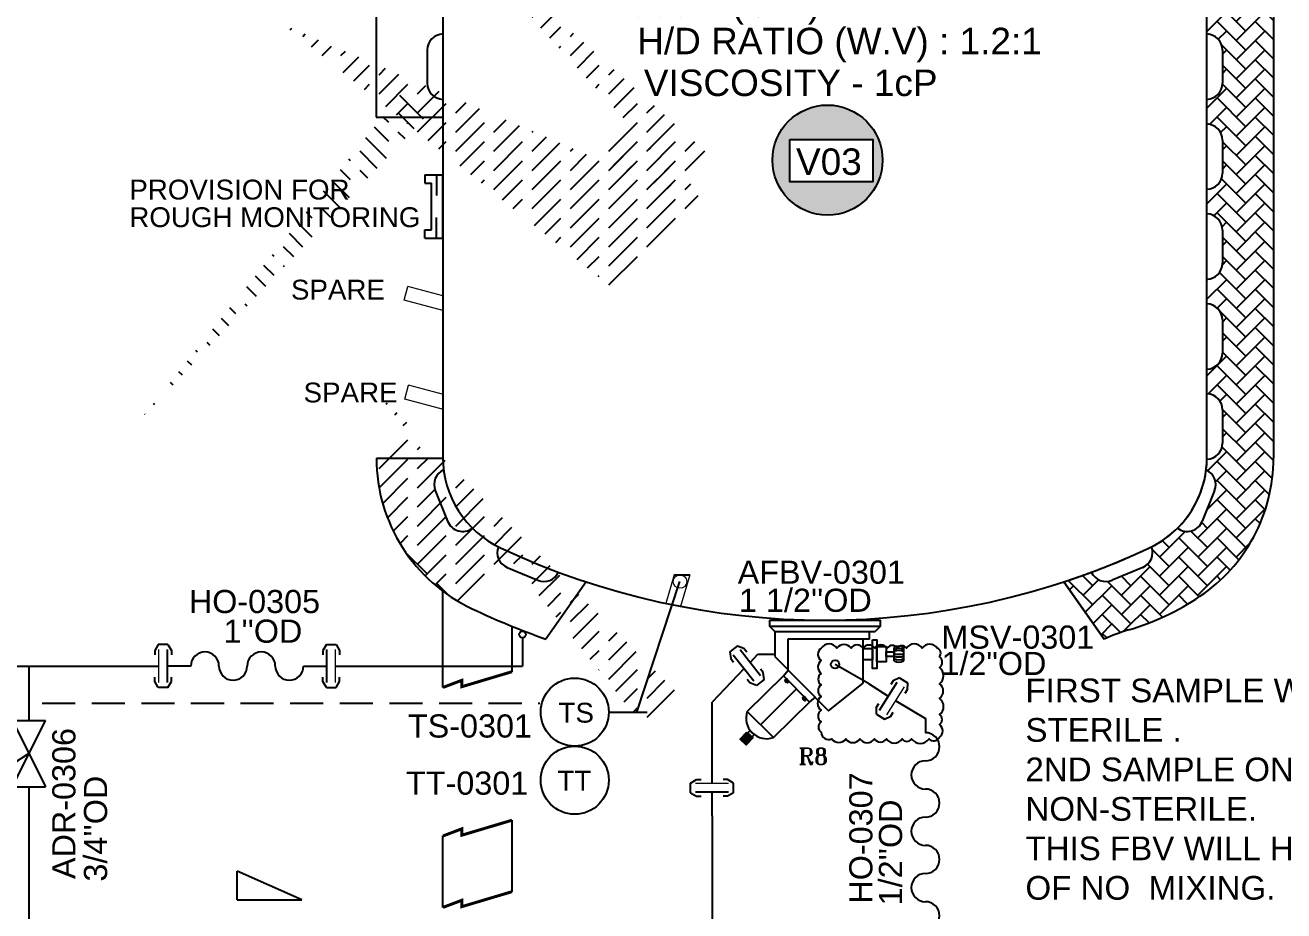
# Model space of a CAD drawing. Header units: millimetres. Extents: x -6754 to 5895, y -4820 to 1016.
# Drawn here: x -2148.9 to -1958.7, y -1845.9 to -1712 of the extents above; entities that cross this region are included whole.
import ezdxf
from ezdxf.enums import TextEntityAlignment as Align

# ---------------------------------------------------------------- set-up
doc = ezdxf.new("R2010")
doc.units = ezdxf.units.MM
doc.linetypes.add('HIDDEN', pattern=[0.375, 0.25, -0.125])
doc.layers.get('0').update_dxf_attribs({"linetype": 'CONTINUOUS'})
for name, color, linetype in [('A---SIGLD-CONN-EL', 7, 'CONTINUOUS'), ('can_move', 7, 'CONTINUOUS'), ('E---INDID------', 7, 'CONTINUOUS'), ('E---INDID-TEXT-25-35', 2, 'CONTINUOUS'), ('P---PHOSD-TEXT-25-35', 2, 'CONTINUOUS'), ('P---PLINB-CHWS01', 7, 'CONTINUOUS'), ('P---PLINB-CHWS032', 7, 'CONTINUOUS'), ('P---PLINB-CHWS036', 7, 'CONTINUOUS'), ('P---PLINB-DR-A062', 7, 'CONTINUOUS'), ('P---PLINB-N2007', 7, 'CONTINUOUS'), ('P---PVL3D-TEXT-25-35', 2, 'CONTINUOUS'), ('P---PVLSD-TEXT-25-35', 2, 'CONTINUOUS'), ('P---TANKB-V03', 7, 'CONTINUOUS'), ('P---TANKD-TEXT-25-35', 2, 'CONTINUOUS'), ('VALVE', 6, 'CONTINUOUS'), ('VESSEL', 7, 'CONTINUOUS')]:
    doc.layers.add(name, color=color, linetype=linetype)
doc.styles.add('ROMANT', font='romant.shx')
doc.styles.get("Standard").update_dxf_attribs({"font": 'arial.ttf'})

# ---------------------------------------------------------------- blocks, each defined once
blk = doc.blocks.new('rgyjryjyfrjfhjgfgj')
at = {"color": 0, "linetype": 'ByBlock'}
for p, q in [((716.4844576946442, 396.8695095443074), (717.3888636432375, 397.4094111541995)), ((717.3888636432375, 397.4094111541995), (718.0520200954525, 397.4094111541995)), ((722.065445318545, 397.4094111541995), (721.4022888663301, 397.4094111541995)), ((722.9698512671453, 396.8695095443074), (722.065445318545, 397.4094111541995)), ((722.9698512671453, 395.418411294371), (722.9698512671453, 396.8695095443074)), ((716.4844576946442, 395.418411294371), (717.3888636432375, 394.8785096844789)), ((717.3888636432375, 394.8785096844789), (718.0520200954525, 394.8785096844789)), ((722.065445318545, 394.8785096844789), (721.4022888663301, 394.8785096844789)), ((722.9698512671453, 395.418411294371), (722.065445318545, 394.8785096844789))]:
    blk.add_line(p, q, dxfattribs=at)
at = {"color": 6, "linetype": 'ByBlock'}
blk.add_line((719.7271544808916, 391.9492555990804), (719.7271544808916, 395.484370305732), dxfattribs=at)
at = {"color": 1, "linetype": 'ByBlock', "lineweight": 15}
blk.add_lwpolyline([(717.227154480893, 396.8035505329464), (722.227154480893, 396.8035505329464)], dxfattribs=at)
at = {"color": 6, "linetype": 'ByBlock'}
blk.add_lwpolyline([(717.227154480893, 395.484370305732), (722.227154480893, 395.484370305732)], dxfattribs=at)
blk = doc.blocks.new('phi_158624437617')
at = {"color": 0, "linetype": 'ByBlock'}
blk.add_line((-3.242696786248757, 3.469155695290567), (-3.242696786248757, 4.920253945227046), dxfattribs=at)
blk.add_blockref('rgyjryjyfrjfhjgfgj', (-719.727154480893, -391.9492555990804), dxfattribs=at)
at = {"flags": 1}
for p, rotation in [((0, 4.854294933865958), 90), ((-1.3642e-12, 0), 270)]:
    blk.add_attdef('PHI_CONNECTIONPOINT', p, '', height=0.1, rotation=rotation, dxfattribs=at)
blk = doc.blocks.new('hhg')
at = {"color": 6}
for centre, start, end in [((385.2190876693395, 231.2605004656664), 0, 180), ((395.8601238703102, 231.2605004656664), 0, 180), ((390.5396057698248, 231.2605004656664), 180, 0), ((401.1806419707955, 231.2605004656664), 180, 0)]:
    blk.add_arc(centre, 2.660259050242662, start, end, dxfattribs=at)
blk = doc.blocks.new('phi_158624461021')
at = {"color": 0, "linetype": 'ByBlock', "xscale": 0.8, "yscale": 0.8, "zscale": 0.8}
blk.add_blockref('hhg', (-306.0470628952776, -185.0084003725332), dxfattribs=at)
for tag, p, height in [('CODE', (2.574203958363, 8.007251313367988), 3.5), ('DN', (4.939795399731452, 3.524878923813162), 3.5), ('DNCALC', (4.939795399731452, 3.524878923813162), 2)]:
    blk.add_attdef(tag, p, '', height=height)
at = {"flags": 1}
blk.add_attdef('PHI_CONNECTIONPOINT', (-1.137e-13, -1.137e-13), '', height=0.08, rotation=180, dxfattribs=at)
blk.add_attdef('PHI_CONNECTIONPOINT', (17.02565792155292, -1.137e-13), '', height=0.08, dxfattribs=at)
blk = doc.blocks.new('phi_158252426326')
at = {"color": 0, "linetype": 'ByBlock'}
blk.add_line((-4.266099803571251, 0), (1.557817258674504, 1.3e-15), dxfattribs=at)
blk.add_circle((-9.408632276282106, 0), 5.142532472711023, dxfattribs=at)
blk.add_text('TS', height=3.000000000000001, dxfattribs=at).set_placement((-11.85931983171827, -1.585024561352384))
blk.add_attdef('DEVICE', (-13.48651259082112, 5.973824941608655), '', height=3.5)
at = {"flags": 1}
for tag in ['PHI_CONNECTIONPOINT', 'PHI_INSERTPOINT']:
    blk.add_attdef(tag, (-16.10898200766746, -0.292779181452488), '', height=0.1, dxfattribs=at)
blk = doc.blocks.new('phi_158252436928')
at = {"color": 0, "linetype": 'ByBlock'}
blk.add_circle((-5.141428275919679, 0.0019932365994464), 5.142532472711022, dxfattribs=at)
blk.add_text('TT', height=3, rotation=359.9878617802833, dxfattribs=at).set_placement((-7.748884494255435, -1.582512106375361))
at = {"flags": 1}
for tag in ['PHI_CONNECTIONPOINT', 'PHI_INSERTPOINT']:
    blk.add_attdef(tag, (0, 0), '', height=0.1, rotation=359.9878617803354, dxfattribs=at)
blk.add_attdef('DEVICE', (-12.2798325915337, -9.315292502332795), '', height=3.5)
blk = doc.blocks.new('FBVG')
at = {"color": 5}
for p, q in [((8111.314694881439, 10705.06272888184), (8112.087025642395, 10704.30366516113)), ((8112.087025642395, 10704.30366516113), (8127.224599838257, 10704.30366516113)), ((8112.087025642395, 10704.30366516113), (8112.087025642395, 10700.51542663574)), ((8126.413035392761, 10703.14936828613), (8114.042050361633, 10703.14936828613)), ((8114.042050361633, 10703.14936828613), (8114.042050361633, 10698.53967285156)), ((8125.42206287384, 10696.45594787598), (8125.42206287384, 10703.14936828613)), ((8126.413035392761, 10703.14936828613), (8126.413035392761, 10704.30366516113)), ((8106.428763866425, 10702.13098144531), (8105.288843631744, 10701.23306274414)), ((8105.288843631744, 10701.23306274414), (8105.424356460571, 10700.18852233887)), ((8108.894158363342, 10696.76266479492), (8105.800225257874, 10700.69044494629)), ((8106.428763866425, 10702.13098144531), (8107.412523269653, 10701.7546081543)), ((8109.930464744568, 10697.5789642334), (8106.836521625519, 10701.50674438477)), ((8107.412523269653, 10701.7546081543), (8107.822876930237, 10701.23365783691)), ((8108.331288337708, 10699.60911560059), (8109.51215839386, 10700.84977722168)), ((8109.51215839386, 10700.84977722168), (8112.087025642395, 10700.84977722168)), ((8105.424356460571, 10700.18852233887), (8105.834710121155, 10699.6675567627)), ((8112.087025642395, 10700.51542663574), (8120.215519428253, 10692.30075073242)), ((8108.31817150116, 10696.5147857666), (8107.907818317413, 10697.03573608399)), ((8110.441851615906, 10697.03633117676), (8109.301931381226, 10696.13841247559)), ((8110.306339263916, 10698.08088684082), (8109.895985603333, 10698.60182189941)), ((8110.441851615906, 10697.03633117676), (8110.306339263916, 10698.08088684082)), ((8113.380686283112, 10697.5884552002), (8114.076846122742, 10698.46075439453)), ((8113.380686283112, 10697.5884552002), (8117.308477401733, 10693.61901855469)), ((8113.718450546265, 10696.81596374512), (8113.938675880432, 10697.02604675293)), ((8113.882833957672, 10696.64834594727), (8114.103059768677, 10696.85841369629)), ((8109.301931381226, 10696.13841247559), (8108.31817150116, 10696.5147857666)), ((8115.34574508667, 10695.60255432129), (8109.907024383545, 10690.16383361816)), ((8120.215519428253, 10692.30075073242), (8125.42206287384, 10696.45594787598)), ((8116.38726234436, 10694.11885070801), (8116.607487678528, 10694.32893371582)), ((8116.551646232605, 10693.95123291016), (8116.771871566772, 10694.16131591797)), ((8117.308477401733, 10693.61901855469), (8118.203936576843, 10694.33366394043))]:
    blk.add_line(p, q, dxfattribs=at)
at = {"color": 5, "ltscale": 5}
blk.add_line((8127.996930122375, 10705.06272888184), (8127.224599838257, 10704.30366516113), dxfattribs=at)
at = {"color": 5}
for points in [[(8127.996930122375, 10705.06272888184), (8111.314694881439, 10705.06272888184), (8111.314694881439, 10705.99998474121), (8127.996930122375, 10705.99998474121)], [(8107.919926643372, 10692.2091217041), (8113.368691921234, 10697.57960510254), (8117.322797298431, 10693.62550354004), (8111.874032020569, 10688.2550201416)], [(8113.995933532715, 10696.53616333008), (8114.209101200104, 10696.74710083008), (8113.823398590088, 10697.14520263672), (8113.596115112305, 10696.93598937988)], [(8113.790915489197, 10696.59962463379), (8113.85894536972, 10696.66694641113), (8113.733102798462, 10696.80519104004), (8113.650958061218, 10696.73959350586)], [(8116.664745330811, 10693.83906555176), (8116.877913475037, 10694.05000305176), (8116.492210388184, 10694.4481048584), (8116.2649269104, 10694.23887634277)], [(8116.45972776413, 10693.90252685547), (8116.527757644653, 10693.96984863281), (8116.401915073395, 10694.10807800293), (8116.319769859314, 10694.04248046875)], [(8108.616814613342, 10688.33183288574), (8108.956017017365, 10688.66749572754), (8108.342268943787, 10689.30097961426), (8107.980605602264, 10688.9680480957)]]:
    blk.add_lwpolyline(points, close=True, dxfattribs=at)
for centre, radius, start, end in [((8113.737562179565, 10696.95481872559), 0.1135316628158051, 176.0653421114712, 273.707136675216), ((8113.943187713623, 10696.87379455566), 0.2008918519382464, 189.2416495955611, 260.7596829787531), ((8114.011476039886, 10696.66374206543), 0.1012337499464133, 173.3230012796239, 276.6764562829822), ((8116.611999511719, 10694.17668151856), 0.2008918519382464, 189.2416495955611, 260.7596829787531), ((8116.618500232697, 10693.98875427246), 0.1362379953789661, 176.0653421114712, 273.707136675216), ((8116.680288314819, 10693.96662902832), 0.1012337499464133, 173.3230012796239, 276.6764562829822), ((8110.839267253876, 10691.17436218262), 3.097303485663325, 160.4836667298347, 289.5173597388587)]:
    blk.add_arc(centre, radius, start, end, dxfattribs=at)
blk = doc.blocks.new('phi_16760172325')
at = {"color": 5}
blk.add_line((10.4761602439703, -5.13875229896712), (11.88690716674, -5.13875229896712), dxfattribs=at)
for points in [[(7.180707372992401, -2.975239905972103), (7.832748850095413, -2.975239905972103), (7.832748850095413, -7.302264691966229), (7.180707372992401, -7.302264691966229)], [(5.766250399120509, -4.293626425044295), (7.180707372992401, -4.293626425044295), (7.180707372992401, -5.983878172891991), (5.766250399120509, -5.983878172891991)], [(7.832748850095413, -3.998546074808928), (9.265756079375933, -3.998546074808928), (9.265756079375933, -6.278958523131337), (7.832748850095413, -6.278958523131337)], [(9.265756079375933, -4.766394859477941), (10.4761602439703, -4.766394859477941), (10.4761602439703, -5.511109738458345), (9.265756079375933, -5.511109738458345)]]:
    blk.add_lwpolyline(points, close=True, dxfattribs=at)
for points in [[(10.4761602439703, -6.159597414006043), (10.4761602439703, -4.117907183934221)], [(11.1354926322374, -3.920530669401842), (11.1815337054154, -3.920530669401842)], [(11.88690716674, -4.148424251023016), (11.88690716674, -6.159597414006043), (11.88690716674, -6.159597414006043)]]:
    blk.add_lwpolyline(points, dxfattribs=at)
for centre, radius, start, end in [((11.15851316882708, -5.197362055988151), 1.277038893250148, 55.22345967005046, 122.2980993470952), ((11.15851316882708, -5.54535506292018), 1.277038893250148, 55.22345967001526, 122.2980993470952), ((11.14369609129562, -6.474457374983899), 1.886474046649525, 66.79835152096828, 110.7232074954593), ((11.11579303527697, -2.445708266899032), 3.120583579689554, 258.1721300254143, 284.3063109566663), ((11.15851316882708, -4.72968848122207), 1.277038893250148, 237.7019006529048, 304.7765403298619), ((11.18153370535492, -4.996972096866102), 1.359871077743008, 238.7544989202077, 301.2455010797069)]:
    blk.add_arc(centre, radius, start, end, dxfattribs=at)
at = {"color": 0, "linetype": 'ByBlock'}
blk.add_blockref('FBVG', (-8119.655812501907, -10705.99998474121), dxfattribs=at)
for tag, p in [('PRJ_TAG_B', (-18.02310990122351, 6.713709328447294)), ('DNCALC', (-12.99272631433996, 1.254419777666044))]:
    blk.add_attdef(tag, p, '', height=3.5)
at = {"flags": 1}
for tag, p, rotation in [('PHI_CONNECTIONPOINT', (-4.651883501e-07, 9.9876269815e-06, 4.999969482421875), 270), ('PHI_INSERTPOINT', (-4.651883501e-07, -5.271162081e-06), 270), ('PHI_CONNECTIONPOINT', (-12.30862091806921, -7.273442771162081), 221.0912854168774)]:
    blk.add_attdef(tag, p, '', height=0.1, rotation=rotation, dxfattribs=at)
blk = doc.blocks.new('APV')
at = {"color": 6}
blk.add_line((1637.217621332284, 801.2886697221628), (1640.821674799021, 806.8684985717924), dxfattribs=at)
at = {"layer": 'VALVE'}
for p, q in [((1637.593388917693, 808.3481032644162), (1644.04996068035, 808.3481032644162)), ((1637.593388917693, 808.3481032644162), (1637.593388917693, 806.8684985717924)), ((1637.593388917693, 807.6083009181044), (1644.04996068035, 807.6083009181044)), ((1637.593388917693, 806.8684985717924), (1644.04996068035, 806.8684985717924)), ((1644.04996068035, 808.3481032644162), (1644.04996068035, 806.8684985717924)), ((1632.21765579422, 803.788652491195), (1632.21765579422, 798.7886869531304)), ((1642.217586870348, 803.788652491195), (1632.21765579422, 798.7886869531309)), ((1632.21765579422, 803.788652491195), (1642.217586870348, 798.7886869531304)), ((1642.217586870348, 803.788652491195), (1642.217586870348, 798.7886869531304))]:
    blk.add_line(p, q, dxfattribs=at)
blk = doc.blocks.new('phi_16763042120')
at = {"color": 0, "linetype": 'ByBlock'}
blk.add_blockref('APV', (-1637.217621332284, -801.2886697221627), dxfattribs=at)
at = {"flags": 1}
blk.add_attdef('PHI_CONNECTIONPOINT', (-4.999965538064316, 0), '', height=0.1, rotation=180, dxfattribs=at)
for tag, p in [('PHI_INSERTPOINT', (-2.274e-13, -6.821e-13)), ('PHI_CONNECTIONPOINT', (4.999965538064316, 0))]:
    blk.add_attdef(tag, p, '', height=0.1, dxfattribs=at)
at = {"color": 7}
for tag, p in [('PRJ_TAG_B', (-13.53248075459624, -6.402817951078418)), ('DNCALC', (-9.379212470808397, -11.66459786230155))]:
    blk.add_attdef(tag, p, '', height=3.5, dxfattribs=at)
blk = doc.blocks.new('vdv')
at = {"layer": 'VALVE'}
for p, q in [((180.8079919519269, 66.57614290440762), (180.8079919519269, 63.12301840971554)), ((180.8079919519269, 66.57614290440762), (182.3812795179868, 66.57614290440762)), ((180.8079919519269, 64.3537018150979), (184.7059037281533, 64.3537018150979)), ((182.3812795179868, 66.57614290440762), (182.3812795179868, 65.3109000192843)), ((182.3812795179868, 65.3109000192843), (191.2004295973777, 65.3109000192843)), ((192.7737171634376, 64.3537018150979), (188.8758053872108, 64.3537018150979)), ((191.2004295973777, 66.57614290440762), (191.2004295973777, 65.3109000192843)), ((192.7737171634376, 66.57614290440762), (191.2004295973777, 66.57614290440762)), ((192.7737171634379, 66.57614290440762), (192.7737171634379, 63.12301840971554)), ((180.8079919519269, 63.12301840971554), (192.7737171634376, 63.12301840971554))]:
    blk.add_line(p, q, dxfattribs=at)
blk = doc.blocks.new('phi_158252559339')
at = {"color": 0, "linetype": 'ByBlock'}
blk.add_blockref('vdv', (-186.790854557683, -65.31090001928354), dxfattribs=at)
for tag, p in [('MPLANT', (1.753663945923506, 10.38835953513714)), ('CODE', (4.07788604568708, 6.892625416073287)), ('DN', (5.194677328933437, 3.782033790187569))]:
    blk.add_attdef(tag, p, '', height=2.5)
at = {"flags": 1}
for p, rotation in [((-5.68e-14, -2.84e-14, 2.5), 90), ((-7.39e-13, -2.187881609567995), 270)]:
    blk.add_attdef('PHI_CONNECTIONPOINT', p, '', height=0.1, rotation=rotation, dxfattribs=at)
blk.add_attdef('PHI_INSERTPOINT', (-5.68e-14, -2.84e-14), '', height=0.1, dxfattribs=at)
blk = doc.blocks.new('DIPLE JACKETED VESSELS')
at = {"linetype": 'ByBlock'}
h = blk.add_hatch(dxfattribs=at)
h.set_pattern_fill('AR-HBONE', color=0, scale=0.0201206047837171, style=0)
h.set_pattern_definition([(45, (850689347.6396139, 434379032.7919413), (0, 2.891010948297427), [6.13276033807699, -2.044253446025663]), (135, (850689349.0851184, 434379034.2374457), (3e-16, 2.891010948297427), [6.132760338076986, -2.044253446025662])])
edge = h.paths.add_edge_path()
edge.add_line((-846.730019300678, -1725.950505635006), (-836.6697169088185, -1725.950505635006))
edge.add_line((-836.6697169088185, -1725.950505635006), (-836.6697169088185, -1723.2477385053))
edge.add_arc((-836.5886465929289, -1720.811520358642), 2.43756666662138, 180.0172313620464, 268.09406496652355, ccw=False)
edge.add_line((-839.026213149315, -1720.812253442186), (-839.026213149315, -1715.803558973177))
edge.add_arc((-836.5886465770227, -1715.802825895955), 2.437566682525773, 91.90593539512571, 180.0172312133222, ccw=False)
edge.add_line((-836.6697169088185, -1713.366607733913), (-836.6697169088185, -1709.650415461895))
edge.add_arc((-836.5886465929289, -1707.214197315236), 2.43756666662152, 180.0172313620464, 268.0940649665213, ccw=False)
edge.add_line((-839.026213149315, -1707.214930398781), (-839.026213149315, -1702.206235929771))
edge.add_arc((-836.5886465770227, -1702.20550285255), 2.437566682525739, 91.9059353951086, 180.017231213301, ccw=False)
edge.add_line((-836.6697169088185, -1699.769284690508), (-836.6697169088185, -1696.053092418482))
edge.add_arc((-836.5886465929289, -1693.616874271824), 2.43756666662138, 180.0172313620464, 268.09406496652355, ccw=False)
edge.add_line((-839.026213149315, -1693.617607355368), (-839.026213149315, -1688.608912831851))
edge.add_arc((-836.5886465770227, -1688.60817975463), 2.437566682525773, 91.90593539512571, 180.0172312133222, ccw=False)
edge.add_line((-836.6697169088185, -1686.171961592588), (-836.6697169088185, -1679.526165778722))
edge.add_line((-836.6697169088185, -1679.526165778722), (-846.730019300678, -1689.586468170581))
edge.add_line((-846.730019300678, -1689.586468170581), (-846.730019300678, -1725.950505635006))
h = blk.add_hatch(dxfattribs=at)
h.set_pattern_fill('AR-HBONE', color=0, scale=0.0201206047837171, style=0)
h.set_pattern_definition([(45, (0, 0), (0, 2.891010948297427), [6.132760338076987, -2.044253446025662]), (135, (1.445504488871807, 1.445504488871807), (3e-16, 2.891010948297427), [6.132760338076987, -2.044253446025662])])
h.paths.add_polyline_path([(-711.114991037015, -1689.586468170581), (-721.1596421097565, -1679.54181709784), (-721.1596421097565, -1686.172532779631, -0.4025621005376007), (-718.818797188378, -1688.607561121611), (-718.818797188378, -1693.616255645138, -0.4027095653221261), (-721.1596421097565, -1696.052521231446), (-721.1596421097565, -1699.769855877551, -0.4025621005377285), (-718.818797188378, -1702.204884219532), (-718.818797188378, -1707.213578688544, -0.4027095653221255), (-721.1596421097565, -1709.649844274852), (-721.1596421097565, -1713.367178920956, -0.4025621005379824), (-718.818797188378, -1715.80220726294), (-718.818797188378, -1720.810901731949, -0.4027095653221252), (-721.1596421097565, -1723.247167318257), (-721.1596421097565, -1726.964501964361, -0.4025621005379823), (-718.818797188378, -1729.399530306345), (-718.818797188378, -1734.408224775354, -0.4027095653221255), (-721.1596421097565, -1736.844490361663), (-721.1596421097565, -1740.561825007767, -0.4025621005377283), (-718.818797188378, -1742.996853349748), (-718.818797188378, -1748.005547818762, -0.4027095653218714), (-721.1596421097565, -1750.441813405068), (-721.1596421097565, -1754.159148051172, -0.4025621005379821), (-718.818797188378, -1756.594176393156), (-718.818797188378, -1761.602870862165, -0.4027095653221254), (-721.1596421097565, -1764.039136448473), (-721.1596421097565, -1767.756471094577, -0.4044299172847652), (-718.8031457732991, -1770.192070575441), (-718.8031456959976, -1775.201306990944, -0.4048218992601123), (-721.1622295776768, -1777.637686572743, -0.0265379610346968), (-721.2767168525928, -1779.234339331867, -0.4043992939339213), (-719.9963974915644, -1782.371974080599), (-721.8614079670521, -1787.020876343444, -0.4958354642442961), (-725.6024818988338, -1788.051712014717, -0.0507533235378934), (-727.9750076416913, -1789.977468614255, -0.0186133565574717), (-728.9364956345479, -1790.557985356597, -0.0103903868257761), (-729.5352948794628, -1790.875821698733, -0.4040354654467231), (-730.8672466103484, -1793.98950400209), (-735.484759715014, -1795.93228172009, -0.4033385642985856), (-738.640091860326, -1794.713870452294, -0.0042190505632137), (-740.4725373050431, -1795.377970745392, -0.0021329949058352), (-741.4012874084123, -1795.701281771408, -0.0031620498185729), (-742.7858726311317, -1796.166908659219), (-736.7003701607644, -1804.831050652838, -0.034290780972428), (-733.0029703974686, -1803.44392062003, 0.0754923489730606), (-722.2296464419412, -1798.358114243897, 0.1224949983484107), (-714.0823718499541, -1789.350043084703, 0.1235187463443267), (-711.106466938832, -1777.482587315396)])
h = blk.add_hatch(dxfattribs=at)
h.set_pattern_fill('AR-HBONE', color=0, scale=0.0201206047837171, style=0)
h.set_pattern_definition([(45, (850689347.6551689, 434379054.2007239), (0, 2.891010948297427), [6.13276033807699, -2.044253446025663]), (135, (850689349.1006734, 434379055.6462283), (3e-16, 2.891010948297427), [6.132760338076986, -2.044253446025662])])
edge = h.paths.add_edge_path()
edge.add_arc((-835.5547725572133, -1781.465211202458), 2.437566658194358, 113.7652233803625, 201.8409580197937, ccw=False)
edge.add_arc((-821.5637082800795, -1777.358248862106), 15.09045364203177, 180.4720962740622, 187.1416618844869, ccw=False)
edge.add_line((-836.6536496656388, -1777.482587206366), (-836.6541618678652, -1777.482587206366))
edge.add_line((-836.6541618678652, -1777.482587206366), (-846.7073370387901, -1777.482587260879))
edge.add_arc((-821.5565810591456, -1777.482587369903), 25.15075598046007, 179.9999999155798, 243.1534484961079)
edge.add_arc((-817.8984969740369, -1771.66305230021), 32.00137177520099, 242.0152134506845, 248.5951468371758)
edge.add_arc((-778.8856719806078, -1686.590567365257), 125.5547520311842, 246.1875920347068, 249.4688360409191)
edge.add_arc((-778.884402268576, -1686.587107056538), 125.5584378006132, 249.4688472608266, 250.3465847904219)
edge.add_line((-821.1134310629659, -1804.831051612119), (-815.027931334837, -1796.166908588126))
edge.add_arc((-778.906901988812, -1686.466230002224), 115.4944486537593, 248.6088611527345, 251.774889905098, ccw=False)
edge.add_arc((-790.432224093749, -1717.28933977451), 82.5925908888404, 248.2544879487793, 249.6337877807368)
edge.add_arc((-821.3837239283339, -1793.68548384784), 2.43756665819441, 247.18150643021062, 334.9167838190393, ccw=False)
edge.add_line((-822.329044270218, -1795.932281754946), (-826.9465269537202, -1793.989516862849))
edge.add_arc((-826.0004282781431, -1791.743046577646), 2.437566658194332, 159.0874434346888, 247.1616561671915, ccw=False)
edge.add_arc((-821.563707298849, -1777.358249407237), 15.09045358762065, 243.5831725149136, 244.8587199825062)
edge.add_arc((-778.906901988812, -1686.466229566121), 115.4944490247077, 244.8587242746123, 245.3637066148491)
edge.add_arc((-809.9960951483977, -1755.745077632417), 39.56702238016926, 239.888135857603, 244.4656711962483, ccw=False)
edge.add_arc((-821.5637082800795, -1777.358248862106), 15.09045364203177, 225.1230955335577, 236.710184501794, ccw=False)
edge.add_arc((-833.6898934213172, -1786.113785803996), 2.437566658194359, 201.8532772949864, 307.3424245802867, ccw=False)
edge.add_line((-835.9522967609003, -1787.021123810495), (-837.8173709435812, -1782.37206273677))
at = {"color": 0, "linetype": 'ByBlock'}
for p, q in [((-836.6540910012319, -1667.264354073099), (-836.6541618678652, -1777.358248862106)), ((-846.730019300678, -1689.586468170581), (-836.6697169088185, -1679.526165778722)), ((-839.026213149315, -1688.608179743777), (-839.026213149315, -1693.616874212786)), ((-718.818797188378, -1688.608179743777), (-718.818797188378, -1693.616874212786)), ((-846.730019300678, -1689.586468170581), (-846.730019300678, -1725.950505635007)), ((-839.026213149315, -1702.205502841697), (-839.026213149315, -1707.214197256191)), ((-718.818797188378, -1702.205502841697), (-718.818797188378, -1707.214197256191)), ((-839.026213149315, -1715.802825885102), (-839.026213149315, -1720.811520299597)), ((-718.818797188378, -1715.802825885102), (-718.818797188378, -1720.811520299597)), ((-846.730019300678, -1725.950505635006), (-836.6697169088185, -1725.950505635006)), ((-718.818797188378, -1729.400148928507), (-718.818797188378, -1734.408843343002)), ((-718.818797188378, -1742.997471971913), (-718.818797188378, -1748.006166386408)), ((-718.818797188378, -1756.594795015318), (-718.818797188378, -1761.603489429813)), ((-718.8031457732895, -1770.192689235222), (-718.8031456959976, -1775.201306990955)), ((-846.7073370387911, -1777.482587315396), (-836.6536496656388, -1777.482587206366)), ((-837.8170806084337, -1782.372786394123), (-835.9522015815597, -1787.021360995668)), ((-719.9967233691904, -1782.372786394123), (-721.8616023960643, -1787.021360995668)), ((-826.9457485109986, -1793.989844321215), (-822.3290443792437, -1795.932281754946)), ((-730.8680554666255, -1793.989844321215), (-735.4847595983804, -1795.932281754946)), ((-815.0279313348356, -1796.166908642638), (-821.1134310629659, -1804.831051612119)), ((-742.7858912836306, -1796.166882103007), (-736.7003729146581, -1804.831051612119))]:
    blk.add_line(p, q, dxfattribs=at)
for p, q in [((-721.1596421097565, -1777.358248862106), (-721.1596421097565, -1666.837154334487)), ((-721.159712976392, -1777.358282114909), (-721.1596421097565, -1679.54181709784)), ((-721.1596421097565, -1679.54181709784), (-711.114991037015, -1689.586468170581)), ((-711.114991037015, -1689.586468170581), (-711.106466938832, -1777.482587315396)), ((-736.7003701607644, -1804.831050652838), (-742.7858912836306, -1796.166882103007))]:
    blk.add_line(p, q)
for centre, radius, start, end in [((-778.9224604661863, -1758.842931559467), 115.4944490239479, 64.85877082138552, 115.1412735318049), ((-821.5792633210327, -1667.950910623924), 15.09045358778786, 115.1412735318049, 177.3923662610341), ((-736.3999066671286, -1668.112096362584), 15.29349995761918, 4.782010308679054, 64.65995297928946), ((-836.5886465696198, -1688.608179743777), 2.437566658194353, 91.90593333119637, 180.0018031699449), ((-721.2563637680732, -1688.608179743777), 2.437566658194353, 359.9981968300551, 88.09406666880363), ((-836.5886465696198, -1693.6168742673), 2.437566658194353, 179.9981968300551, 268.0940666688036), ((-721.2563637680732, -1693.6168742673), 2.437566658194353, 271.9059333311964, 0.0018031699449187), ((-836.5886465696198, -1702.205502841697), 2.437566658194353, 91.90593333119637, 180.0018031699449), ((-721.2563637680732, -1702.205502841697), 2.437566658194353, 359.9981968300551, 88.09406666880363), ((-836.5886465696198, -1707.214197310706), 2.437566658194353, 179.9981968300551, 268.0940666688036), ((-721.2563637680732, -1707.214197310706), 2.437566658194353, 271.9059333311964, 0.0018031699449187), ((-836.5886465696198, -1715.802825885102), 2.437566658194353, 91.90593333119637, 180.0018031699449), ((-721.2563637680732, -1715.802825885102), 2.437566658194353, 359.9981968300551, 88.09406666880363), ((-836.5886465696198, -1720.811520354111), 2.437566658194353, 179.9981968300551, 268.0940666688036), ((-721.2563637680732, -1720.811520354111), 2.437566658194353, 271.9059333311964, 0.0018031699449187), ((-721.2563637680732, -1729.400148928507), 2.437566658194353, 359.9981968300551, 88.09406666880363), ((-721.2563637680732, -1734.408843397517), 2.437566658194353, 271.9059333311964, 0.0018031699449187), ((-721.2563637680732, -1742.997471971913), 2.437566658194353, 359.9981968300551, 88.09406666880363), ((-721.2563637680732, -1748.006166440922), 2.437566658194353, 271.9059333311964, 0.0018031699449468), ((-721.2563637680732, -1756.594795015318), 2.437566658194353, 359.9981968300552, 88.09406666880363), ((-721.2563637680732, -1761.603489484328), 2.437566658194353, 271.9059333311964, 0.001803169944845), ((-721.2407123529848, -1770.192689235222), 2.437566658194353, 359.9981968300552, 88.09406666880363), ((-721.2407123529848, -1775.201383704231), 2.437566658194353, 271.8434283644186, 0.001803169944845), ((-821.5565810591456, -1777.482587315396), 25.15075597964644, 180, 244.8587264681952), ((-821.5637082800795, -1777.358248862106), 15.09045358778786, 180, 244.8587264681952), ((-736.2501665641798, -1777.358282114909), 15.09045358778786, 295.1412291786145, 0), ((-736.2500956975446, -1777.358248862106), 15.09045358778786, 295.1412735318098, 7e-15), ((-835.5547725572133, -1781.465211202458), 2.437566658194353, 113.7652223327051, 201.8610896963185), ((-722.2590314204108, -1781.465211202458), 2.437566658194353, 338.1389103036796, 66.23477766729526), ((-833.6898934213172, -1786.113785803996), 2.437566658194353, 201.8574850919938, 307.3423915690873), ((-724.1239105563069, -1786.113785803996), 2.437566658194353, 232.6576084309163, 338.1425149080065), ((-826.0004282781431, -1791.743046577646), 2.437566658194353, 158.3029256561181, 247.1833156664595), ((-778.906901988812, -1686.466229566121), 115.4944490239479, 244.8587264681952, 295.1412291786145), ((-731.813375699481, -1791.743046577646), 2.437566658194353, 292.8166843335445, 21.69707434388385), ((-821.3837239283339, -1793.68548384784), 2.437566658194353, 247.1797003800356, 335.0459921000215), ((-736.4300800492902, -1793.68548384784), 2.437566658194353, 204.954007899977, 292.8202996199676), ((-778.8856719806078, -1686.590568019411), 125.5547514158065, 244.8587264681952, 250.3465979451917)]:
    blk.add_arc(centre, radius, start, end, dxfattribs=at)
for centre, radius, start, end in [((-736.2575113579989, -1777.356661967686), 15.09797479984481, 340.5715748149761, 355.2710569174564), ((-765.6618012990239, -1776.147254148735), 44.51856302499196, 356.8399315544208, 358.4412041390694), ((-736.2474999151896, -1777.48502547348), 25.14103309458291, 331.8398074044734, 0.0055565007107418), ((-736.2541877166508, -1777.35610560794), 15.09502556354058, 324.1467146536914, 340.5653870369209), ((-736.2577530497521, -1777.35172326346), 15.10048219682445, 314.8800236552347, 324.1411608661901), ((-736.2501746309497, -1777.358140109875), 15.09058781497868, 303.254993576555, 314.8768264692866), ((-736.8824351262335, -1776.310928839115), 16.31307983851866, 293.3966234624895, 303.0950636914097), ((-736.2647175611911, -1777.475808848499), 25.16056239333817, 303.9051869116592, 331.8398074044736), ((-778.9069019886476, -1686.46622956643), 115.4944490235989, 293.3750548584643, 294.83164725439), ((-778.9069019887062, -1686.466229566407), 115.4944490236434, 290.4045908806653, 291.6445861080296), ((-757.1274919679679, -1739.020896740659), 58.61842906222171, 290.8048836684162, 294.2147572980996), ((-778.8307622405712, -1686.684950219986), 115.2628566848002, 288.2231591982776, 289.4381515807988), ((-778.9069019900556, -1686.466229562734), 115.4944490275558, 289.4376614551203, 290.4045908806576), ((-744.3624487653385, -1765.427469757227), 39.67730188652024, 286.6363708164391, 303.9051869116593), ((-724.750566381486, -1831.062012015933), 28.82466208640553, 106.6363708164391, 114.492160788106)]:
    blk.add_arc(centre, radius, start, end)
blk = doc.blocks.new('phi_16778223897')
at = {"color": 0, "linetype": 'ByBlock'}
blk.add_blockref('DIPLE JACKETED VESSELS', (778.9224604661863, 1643.348482535528), dxfattribs=at)
at = {"flags": 1}
for tag, p in [('PHI_INSERTPOINT', (-4.47026582151e-05, 0)), ('PHI_CONNECTIONPOINT', (0, 0)), ('PHI_CONNECTIONPOINT', (0.0155584773742703, -158.6121960545408))]:
    blk.add_attdef(tag, p, '', height=0.1, rotation=270, dxfattribs=at)
for tag, p in [('P_NAME', (-9.748579852638159, -51.54358670650026)), ('USER1', (-6.648911457596569, -57.38671236848131)), ('USER2', (-6.648911457596569, -61.5080988889199)), ('USER3', (-6.648911457596569, -65.72532995382971)), ('USER4', (-6.648911457596569, -69.8467164742683)), ('CODE', (-6.149759071299286, -75.88708075447539)), ('CAPACITY_PJ', (-9.427753993968963, -80.02625977687967))]:
    blk.add_attdef(tag, p, '', height=3.5)
blk = doc.blocks.new('A$C66D9105F')
at = {"color": 5}
for p, q in [((4.36326954514e-05, 0), (4.36326954514e-05, 4.347100307233632)), ((9.765750906430185, 0), (4.36326954514e-05, 4.347100307233632)), ((4.36326954514e-05, 0), (9.765750906430185, 0))]:
    blk.add_line(p, q, dxfattribs=at)
blk = doc.blocks.new('Jacket_Symbol_01')
blk.add_circle((0, 0), 0.5)

msp = doc.modelspace()

# ---------------------------------------------------------------- hatches: boundary and pattern name
h = msp.add_hatch(color=1)
h.dxf.hatch_style = 1
h.paths.add_polyline_path([(-2035.98457900619, -1732.427887389408, 1), (-2019.338465081677, -1732.427887389408, 1)])
h.paths.add_polyline_path([(-2020.785321135736, -1729.325756880058), (-2020.785321135736, -1735.717309562162), (-2033.343571993457, -1735.717309562162), (-2033.343571993457, -1729.325756880058)], flags=16)
h = msp.add_hatch(color=1)
h.dxf.hatch_style = 1
h.paths.add_polyline_path([(-2039.946907592422, -1820.78853970355), (-2038.950099581674, -1819.736921467852), (-2039.849366529092, -1818.884524213262), (-2040.846174539839, -1819.936142448959)])

# ---------------------------------------------------------------- linework, layer by layer
for p, q in [((-2050.834764753547, -1795.110216362384), (-2048.485474270136, -1795.110216362384)), ((-2056.461538714497, -1815.866173582044), (-2049.956195076228, -1796.131064994168)), ((-2021.45511239646, -1811.553859149578), (-2026.507154176039, -1808.653633409879)), ((-2017.35324692419, -1814.14979423204), (-2012.860749593096, -1816.847165654482)), ((-2012.860749593096, -1816.847165654482), (-2012.860749593096, -1818.975372894675))]:
    msp.add_line(p, q)
at = {"color": 6}
for p, q in [((-2073.77307951854, -1804.63836713539), (-2073.77307951854, -1808.901389306152)), ((-2102.022554000981, -1808.901389306152), (-2073.77307951854, -1808.901389306152)), ((-2045.100546330134, -1831.514958093315), (-2045.100546330135, -1848.540616014868))]:
    msp.add_line(p, q, dxfattribs=at)
at = {"color": 4}
for p in [(-2040.286012280134, -1809.316930139458), (-2045.100546330134, -1826.660663159449)]:
    msp.add_line(p, (-2045.100546330134, -1814.375240821622), dxfattribs=at)
at = {"color": 1}
for points in [[(-2033.343571993457, -1729.325756880058), (-2020.785321135736, -1729.325756880058), (-2020.785321135736, -1735.717309562162), (-2033.343571993457, -1735.717309562162)], [(-2039.849366529092, -1818.884524213262), (-2038.950099581674, -1819.736921467852), (-2039.946907592422, -1820.78853970355), (-2040.846174539839, -1819.936142448959)]]:
    msp.add_lwpolyline(points, close=True, dxfattribs=at)
msp.add_lwpolyline([(-2028.621336487941, -1806.187793507327, 0.52056705), (-2028.621336487941, -1808.070907616034, 0.52056705), (-2028.621336487941, -1810.002037512983, 0.52056705), (-2028.621336487941, -1811.74033112139, 0.52056705), (-2028.621336487941, -1813.510201214268, 0.52056705), (-2028.621336487941, -1815.572926924077, 0.52056705), (-2028.621336487941, -1817.354190593827, 0.52056705), (-2028.621336487941, -1818.909495219415, 0.52056705), (-2027.012478496384, -1819.91578865053, 0.52056705), (-2024.903039121403, -1819.91578865053, 0.52056705), (-2022.756529930245, -1819.91578865053, 0.52056705), (-2020.570916355612, -1819.91578865053, 0.52056705), (-2018.751077289886, -1819.91578865053, 0.52056705), (-2016.362698738294, -1819.91578865053, 0.52056705), (-2014.938176098646, -1819.91578865053, 0.52056705), (-2012.313950505824, -1819.91578865053, 0.52056705), (-2010.736614425387, -1819.658840237422, 0.52056705), (-2010.736614425387, -1817.749846432679, 0.52056705), (-2010.736614425387, -1816.24308658283, 0.52056705), (-2010.736614425387, -1813.805797033385, 0.52056705), (-2010.736614425387, -1811.566389499383, 0.52056705), (-2010.736614425387, -1809.142568785453, 0.52056705), (-2010.736614425387, -1807.493063693948, 0.52056705), (-2011.079425133161, -1806.187793507327, 0.52056705), (-2013.334417452669, -1806.187793507327, 0.52056705), (-2015.738665629188, -1806.187793507327, 0.52056705), (-2017.117817418082, -1806.187793507327, 0.52056705), (-2018.639633065939, -1806.187793507327, 0.52056705), (-2020.525310729442, -1806.187793507327, 0.52056705), (-2022.294692526168, -1806.187793507327, 0.52056705), (-2024.100859299649, -1806.187793507327, 0.52056705), (-2026.224499954373, -1806.187793507327, 0.52056705)], format="xyb", close=True, dxfattribs=at)
msp.add_circle((-2027.661522043934, -1732.427887389408), 8.323056962256704, dxfattribs=at)
at = {"color": 7, "linetype": 'Continuous', "lineweight": 13}
msp.add_circle((-2049.956195076228, -1796.131064994168), 1.020848631784137, dxfattribs=at)
msp.add_circle((-2026.507154176039, -1808.653633409879), 0.6283756526857223)
at = {"layer": 'A---SIGLD-CONN-EL', "color": 1, "linetype": 'HIDDEN', "ltscale": 20}
msp.add_lwpolyline([(-2146.380181436947, -1814.512920660327), (-2071.122040655668, -1814.512920660327)], dxfattribs=at)
at = {"layer": 'can_move'}
for points in [[(-2085.789230063077, -1812.133749408828), (-2085.789230063077, -1797.598306103682)], [(-2075.357092707643, -1802.880393613667), (-2075.357092707642, -1809.756176842893)], [(-2075.357092707648, -1832.203405665498), (-2075.357092707645, -1843.002963298124)], [(-2085.789230063077, -1845.380535864058), (-2085.789230063077, -1834.580978231431)]]:
    msp.add_lwpolyline(points, dxfattribs=at)
at = {"layer": 'can_move', "const_width": 0.4512166211649807}
for points in [[(-2085.789230063077, -1812.133749408828), (-2082.926195438092, -1811.051173832055), (-2082.926195438092, -1812.016383609268), (-2075.357092707642, -1809.756176842893)], [(-2085.789230063077, -1834.580978231431), (-2082.926195438092, -1833.498402654658), (-2082.926195438092, -1834.46361243187), (-2075.357092707642, -1832.203405665496)], [(-2085.789230063077, -1845.380535864058), (-2082.926195438092, -1844.297960287285), (-2082.926195438092, -1845.263170064497), (-2075.357092707642, -1843.002963298123)]]:
    msp.add_lwpolyline(points, dxfattribs=at)
at = {"layer": 'can_move', "color": 6}
for centre, start, end in [((-2012.860749593097, -1821.10358013487), 270, 90), ((-2012.860749593097, -1825.359994615258), 90, 270), ((-2012.860749593097, -1846.642067017199), 270, 90)]:
    msp.add_arc(centre, 2.128207240194115, start, end, dxfattribs=at)
at = {"layer": 'P---PLINB-CHWS032', "color": 5, "linetype": 'Continuous', "ltscale": 0.1}
for points in [[(-2163.511152350304, -1808.901389306151), (-2148.380181436947, -1808.901389306151)], [(-2148.380181436947, -1808.901389306151), (-2128.756801790266, -1808.901389306151)]]:
    msp.add_lwpolyline(points, dxfattribs=at)
at = {"layer": 'P---PLINB-DR-A062', "color": 7, "linetype": 'Continuous', "ltscale": 0.1}
for points in [[(-2148.380181436947, -1808.901389306151), (-2148.380181436947, -1817.13567894358)], [(-2148.380181436947, -1827.135610019709), (-2148.380181436947, -1887.249268241186)]]:
    msp.add_lwpolyline(points, dxfattribs=at)
at = {"layer": 'VESSEL', "linetype": 'Continuous', "lineweight": 13}
for p, q in [((-2091.64074373998, -1753.61383494541), (-2091.080183180953, -1751.521794523217)), ((-2085.789979945654, -1752.939301581034), (-2091.080183180953, -1751.521794523217)), ((-2085.789979945654, -1755.18154381937), (-2091.640742965422, -1753.613835074504)), ((-2091.566241862943, -1768.536903613445), (-2091.005681303916, -1766.444863191251)), ((-2085.715478068617, -1767.862370249069), (-2091.005681303916, -1766.444863191251)), ((-2085.715478068617, -1770.104612487405), (-2091.566241088386, -1768.536903742539)), ((-2050.834764753547, -1795.110216362384), (-2052.097885614529, -1799.446923533609)), ((-2048.485474270136, -1795.110216362384), (-2049.868393903577, -1799.88228207894))]:
    msp.add_line(p, q, dxfattribs=at)

# ---------------------------------------------------------------- block references
at = {"color": 1}
msp.add_blockref('Jacket_Symbol_01', (-2073.77307951854, -1804.13836713539), dxfattribs=at)
msp.add_blockref('A$C66D9105F', (-2116.891509047402, -1844.247690407443))
at = {"layer": 'can_move'}
ref = msp.add_blockref('phi_158624461021', (-2012.860749593097, -1844.513859777005), dxfattribs=dict(at, rotation=90))
ref.add_attrib('DN', "1/2''OD", (-2016.385628516911, -1845.070584817653), dxfattribs={"layer": 'P---PHOSD-TEXT-25-35', "color": 7, "height": 3.5, "rotation": 90})
ref.add_attrib('CODE', 'HO-0307', (-2020.868000906464, -1844.810135287152), dxfattribs={"layer": 'P---PHOSD-TEXT-25-35', "color": 7, "height": 3.5, "rotation": 90})
at = {"layer": 'E---INDID------'}
ref = msp.add_blockref('phi_158252426326', (-2056.461538714497, -1815.866173582044), dxfattribs=at)
ref.add_attrib('DEVICE', 'TS-0301', (-2091.080984319682, -1819.707920350272), dxfattribs={"layer": 'E---INDID-TEXT-25-35', "color": 7, "height": 3.5})
ref = msp.add_blockref('phi_158252436928', (-2060.728742714859, -1826.153231764066), dxfattribs=at)
ref.add_attrib('DEVICE', 'TT-0301', (-2091.367468029837, -1828.344569645939), dxfattribs={"layer": 'E---INDID-TEXT-25-35', "color": 7, "height": 3.5})
at = {"layer": 'P---PLINB-CHWS01'}
ref = msp.add_blockref('phi_16760172325', (-2028.042630661279, -1801.960678590068), dxfattribs=at)
ref.add_attrib('DNCALC', "1 1/2''OD", (-2041.035356975619, -1800.706258812402), dxfattribs={"layer": 'P---PVL3D-TEXT-25-35', "color": 7, "height": 3.5})
ref.add_attrib('PRJ_TAG_B', 'AFBV-0301', (-2041.233895940413, -1796.463338365803), dxfattribs={"layer": 'P---PVL3D-TEXT-25-35', "color": 7, "height": 3.5})
at = {"layer": 'P---PLINB-CHWS01', "xscale": -1, "rotation": 237.6716324651514}
msp.add_blockref('phi_158624437617', (-2021.455112396459, -1811.553859149577), dxfattribs=at)
at = {"layer": 'P---PLINB-CHWS036'}
ref = msp.add_blockref('phi_158624461021', (-2123.9025068564, -1808.901389306152), dxfattribs=at)
ref.add_attrib('DN', "1''OD", (-2118.962711456668, -1805.376510382338), dxfattribs={"layer": 'P---PHOSD-TEXT-25-35', "color": 7, "height": 3.5})
ref.add_attrib('CODE', 'HO-0305', (-2124.198782366547, -1800.894137992785), dxfattribs={"layer": 'P---PHOSD-TEXT-25-35', "color": 7, "height": 3.5})
at = {"layer": 'P---PLINB-CHWS036', "rotation": 90.00000000000001}
msp.add_blockref('phi_158624437617', (-2123.9025068564, -1808.901389306151), dxfattribs=at)
at = {"layer": 'P---PLINB-CHWS036', "xscale": -1, "rotation": 270}
msp.add_blockref('phi_158624437617', (-2106.876848934847, -1808.901389306151), dxfattribs=at)
at = {"layer": 'P---PLINB-CHWS036', "xscale": -1}
msp.add_blockref('phi_158624437617', (-2045.100546330134, -1831.514958093315), dxfattribs=at)
at = {"layer": 'P---PLINB-N2007', "xscale": 0.8000000000000002, "yscale": 0.8000000000000002, "zscale": 0.8000000000000002, "rotation": 90}
msp.add_blockref('phi_158252559339', (-2087.540132938636, -1739.431604619761), dxfattribs=at)
at = {"layer": 'P---TANKB-V03'}
ref = msp.add_blockref('phi_16778223897', (-2028.058189138653, -1643.348482535528), dxfattribs=at)
ref.add_attrib('USER4', 'VISCOSITY - 1cP', (-2055.42111165938, -1722.743873022678), dxfattribs={"layer": 'P---TANKD-TEXT-25-35', "color": 7, "height": 4})
ref.add_attrib('USER3', 'H/D RATIO (W.V) : 1.2:1', (-2056.422965594175, -1716.426511861973), dxfattribs={"layer": 'P---TANKD-TEXT-25-35', "color": 7, "height": 4})
ref.add_attrib('USER2', '900 L (G.V)', (-2057.661578653213, -1710.769843372873), dxfattribs={"layer": 'P---TANKD-TEXT-25-35', "color": 7, "height": 4})
ref.add_attrib('USER1', '750 L (W.V)', (-2057.661578653213, -1705.031365666247), dxfattribs={"layer": 'P---TANKD-TEXT-25-35', "color": 7, "height": 4})
ref.add_attrib('CODE', 'V03', (-2032.415485981444, -1734.664078646434), dxfattribs={"layer": 'P---TANKD-TEXT-25-35', "color": 7, "height": 4})
ref.add_attrib('P_NAME', 'HOLDING VESSEL', dxfattribs={"layer": 'P---TANKD-TEXT-25-35', "color": 7, "height": 4, "style": 'ROMANT'}).set_placement((-2057.137471740687, -1694.892069242029), align=Align.TOP_LEFT)
at = {"layer": 'P---TANKB-V03', "extrusion": (-4.688644402456635e-32, 1.224646799147353e-16, -1)}
ref = msp.add_blockref('phi_16763042120', (2148.380181436947, -1822.135644481644), dxfattribs=dict(at, rotation=270))
ref.add_attrib('DNCALC', "3/4''OD", (-2136.559381465333, -1841.473829404753), dxfattribs={"layer": 'P---PVLSD-TEXT-25-35', "color": 7, "height": 3.500000000000001, "rotation": 90})
ref.add_attrib('PRJ_TAG_B', 'ADR-0306', (-2141.353274148321, -1841.093919788905), dxfattribs={"layer": 'P---PVLSD-TEXT-25-35', "color": 7, "height": 3.500000000000001, "rotation": 90})

# ---------------------------------------------------------------- texts
at = {"char_height": 3, "width": 45.58260572987722}
for s, insert, attachment_point in [('PROVISION FOR', (-2133.201821334889, -1735.383095963407), 1), ('ROUGH MONITORING', (-2133.201821334889, -1739.557517724646), 1), ('SPARE', (-2092.65299318812, -1766.056342726662), 3)]:
    msp.add_mtext(s, dxfattribs=dict(at, insert=insert, attachment_point=attachment_point))
for s, width, gutter_width, heights, insert, char_height, attachment_point in [('SPARE', 38.02810424855852, 1, [-3.102319236016371], (-2094.556027188155, -1750.511109050066), 3, 3), ('MSV-0301', 4.676039640018644, 12.5, [-3.621759890859482], (-2010.43122456751, -1802.774924948101), 3.5, 1), ('\\A1;1/2"OD', 4.676039640018644, 12.5, [-3.621759890859482], (-2010.43122456751, -1806.754138946955), 3.5, 1)]:
    msp.add_mtext_dynamic_manual_height_columns(s, width=width, gutter_width=gutter_width, heights=heights, dxfattribs=dict(insert=insert, char_height=char_height, attachment_point=attachment_point))
at = {"color": 1, "insert": (-1997.736760358245, -1810.79108344172), "char_height": 3.580510963286328, "width": 72.30118028013067, "attachment_point": 1}
msp.add_mtext('FIRST SAMPLE WILL BE STERILE .\\P2ND SAMPLE ONWARDS IS NON-STERILE.\\PTHIS FBV WILL HAVE ZONE OF NO  MIXING.  ', dxfattribs=at)
at = {"insert": (-2032.05799518859, -1821.299947915596), "char_height": 2.5, "attachment_point": 1, "style": 'ROMANT'}
msp.add_mtext_dynamic_manual_height_columns('R8', width=2.674067253585235, gutter_width=12.5, heights=[-2.5], dxfattribs=at)

doc.saveas('drawing.dxf')
